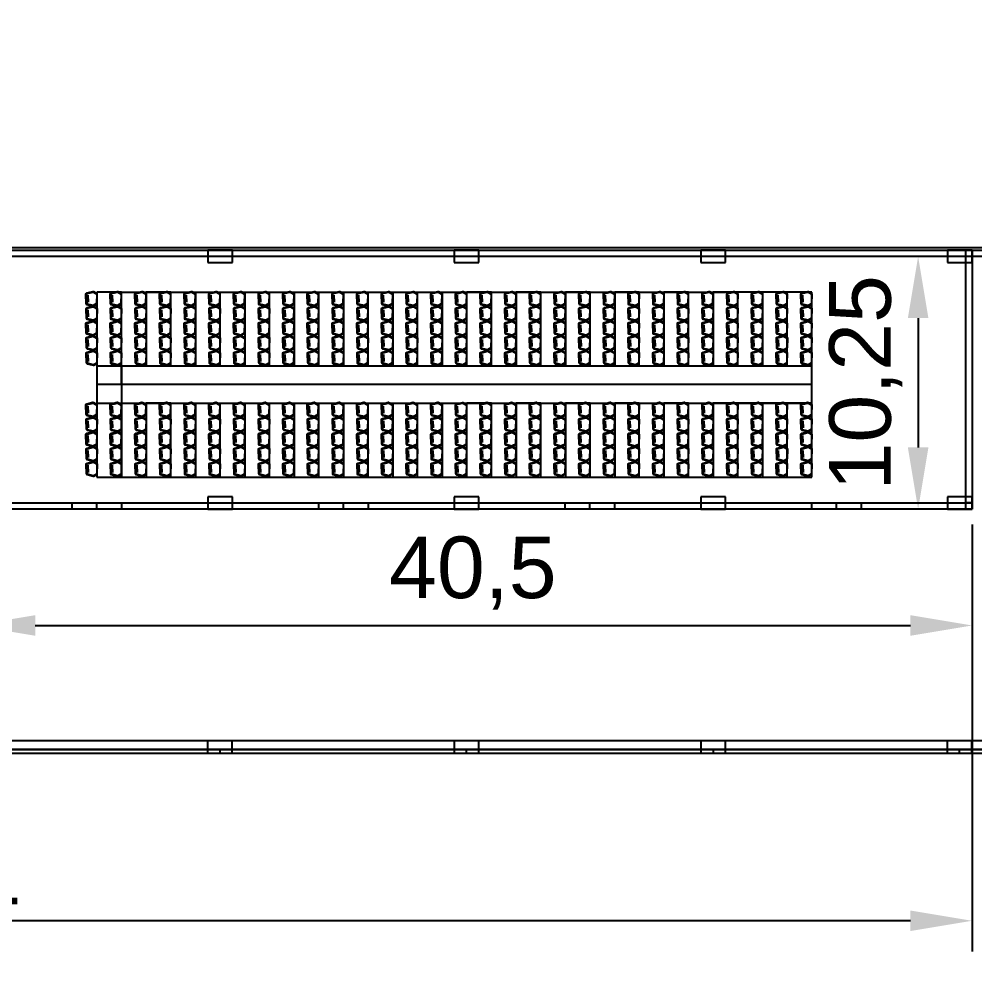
# Model space of a CAD drawing. Header units: millimetres. Extents: x 332 to 5606, y 276 to 1426.
# Drawn here: x 2833.74 to 2872.5, y 745.18 to 784.23 of the extents above; entities that cross this region are included whole.
import ezdxf

# ---------------------------------------------------------------- set-up
doc = ezdxf.new("R2010")
doc.units = ezdxf.units.MM
doc.styles.get("Standard").update_dxf_attribs({"font": 'arial.ttf'})
doc.dimstyles.new('ISO-25', dxfattribs={"dimtxt": 2.5, "dimasz": 2.5, "dimexe": 1.25, "dimexo": 0.625, "dimtad": 1, "dimtxsty": 'Standard', "dimcen": 2.5, "dimadec": 0, "dimazin": 0, "dimtfac": 1, "dimtmove": 0, "dimatfit": 3, "dimfxl": 1, "dimarcsym": 0})

# ---------------------------------------------------------------- blocks, each defined once
blk = doc.blocks.new('Cadeira-Auditório-P1')
blk.add_line((0, 0.085), (-0.186, 0.085))
for points in [[(-0.235, 0.048), (-0.297, -0.195, 0.19305), (-0.292, -0.232), (-0.235, -0.334, 0.271204), (-0.191, -0.36), (0, -0.36)], [(-0.206, 0.04), (-0.268, -0.203, 0.19305), (-0.266, -0.217), (-0.186, -0.36, 0.221086)], [(0, 0.085), (-0.186, 0.085, 0.342369), (-0.235, 0.048)], [(0, 0.055), (-0.186, 0.055, 0.342369), (-0.206, 0.04, 0.342369)], [(0, 0.085), (0.187, 0.085, -0.342369), (0.235, 0.048)], [(0, 0.055), (0.187, 0.055, -0.342369), (0.206, 0.04, -0.342369)], [(0.235, 0.048), (0.298, -0.195, -0.19305), (0.293, -0.232), (0.236, -0.334, -0.271204), (0.192, -0.36), (0, -0.36)], [(0.206, 0.04), (0.269, -0.203, -0.19305), (0.267, -0.217), (0.187, -0.36, -0.271204)]]:
    blk.add_lwpolyline(points, format="xyb")
for points in [[(-0.145, 0), (0.142, 0)], [(-0.008, 0), (-0.145, 0)]]:
    blk.add_lwpolyline(points)
blk = doc.blocks.new('*D106')
at = {"color": 0, "lineweight": -2, "transparency": 16777216}
for p, q in [((2791.642, 763.98), (2791.642, 757.446)), ((2831.772, 763.98), (2831.772, 757.446)), ((2794.142, 758.696), (2829.272, 758.696)), ((2856.804, 502.307), (2856.804, 504.807)), ((2855.846, 499.807), (2858.054, 499.807)), ((2856.804, 499.807), (2856.804, 496.807)), ((2855.846, 496.807), (2858.054, 496.807)), ((2856.804, 494.307), (2856.804, 491.807))]:
    blk.add_line(p, q, dxfattribs=at)
at = {"color": 0, "transparency": 16777216}
for points in [[(2794.142, 759.113), (2794.142, 758.279), (2791.642, 758.696)], [(2829.272, 759.113), (2829.272, 758.279), (2831.772, 758.696)]]:
    blk.add_solid(points, dxfattribs=at)
at = {"color": 0, "lineweight": 100, "transparency": 16777216}
for points in [[(2856.388, 502.307), (2857.221, 502.307), (2856.804, 499.807)], [(2856.388, 494.307), (2857.221, 494.307), (2856.804, 496.807)]]:
    blk.add_solid(points, dxfattribs=at)
at = {"layer": 'Defpoints', "color": 0, "transparency": 16777216}
for p in [(2791.642, 764.605), (2831.772, 764.605), (2831.772, 758.696)]:
    blk.add_point(p, dxfattribs=at)
at = {"layer": 'Defpoints', "color": 0, "lineweight": 100, "transparency": 16777216}
for p in [(2855.221, 499.807), (2855.221, 496.807), (2856.804, 496.807)]:
    blk.add_point(p, dxfattribs=at)
at = {"color": 0, "transparency": 16777216, "insert": (2811.707, 760.823), "char_height": 2.5, "attachment_point": 5}
blk.add_mtext('40,13', dxfattribs=at)
at = {"color": 0, "lineweight": 100, "transparency": 16777216, "insert": (2854.902, 498.307), "char_height": 2.5, "attachment_point": 5, "rotation": 90}
blk.add_mtext('3', dxfattribs=at)
blk = doc.blocks.new('*D110')
at = {"color": 0, "lineweight": -2, "transparency": 16777216}
for p, q in [((2791.392, 763.73), (2791.392, 746.402)), ((2872.392, 763.73), (2872.392, 746.402)), ((2869.892, 747.652), (2793.892, 747.652))]:
    blk.add_line(p, q, dxfattribs=at)
at = {"color": 0, "transparency": 16777216}
for points in [[(2793.892, 748.069), (2793.892, 747.236), (2791.392, 747.652)], [(2869.892, 748.069), (2869.892, 747.236), (2872.392, 747.652)]]:
    blk.add_solid(points, dxfattribs=at)
at = {"layer": 'Defpoints', "color": 0, "transparency": 16777216}
for p in [(2791.392, 764.355), (2872.392, 764.355), (2791.392, 747.652)]:
    blk.add_point(p, dxfattribs=at)
at = {"color": 0, "transparency": 16777216, "insert": (2831.892, 749.554), "char_height": 2.5, "attachment_point": 5}
blk.add_mtext('81', dxfattribs=at)
blk = doc.blocks.new('*D111')
at = {"color": 0, "lineweight": -2, "transparency": 16777216}
for p, q in [((2831.892, 763.73), (2831.892, 758.384)), ((2872.392, 763.73), (2872.392, 758.384)), ((2834.392, 759.634), (2869.892, 759.634))]:
    blk.add_line(p, q, dxfattribs=at)
at = {"color": 0, "transparency": 16777216}
for points in [[(2834.392, 760.051), (2834.392, 759.217), (2831.892, 759.634)], [(2869.892, 760.051), (2869.892, 759.217), (2872.392, 759.634)]]:
    blk.add_solid(points, dxfattribs=at)
at = {"layer": 'Defpoints', "color": 0, "transparency": 16777216}
for p in [(2831.892, 764.355), (2872.392, 764.355), (2872.392, 759.634)]:
    blk.add_point(p, dxfattribs=at)
at = {"color": 0, "transparency": 16777216, "insert": (2852.142, 761.761), "char_height": 2.5, "attachment_point": 5}
blk.add_mtext('40,5', dxfattribs=at)
blk = doc.blocks.new('*D125')
at = {"color": 0, "lineweight": -2, "transparency": 16777216}
for p, q in [((2871.767, 774.605), (2868.955, 774.605)), ((2870.205, 772.105), (2870.205, 766.855)), ((2871.767, 764.355), (2868.955, 764.355))]:
    blk.add_line(p, q, dxfattribs=at)
at = {"color": 0, "transparency": 16777216}
for points in [[(2869.788, 772.105), (2870.622, 772.105), (2870.205, 774.605)], [(2869.788, 766.855), (2870.622, 766.855), (2870.205, 764.355)]]:
    blk.add_solid(points, dxfattribs=at)
at = {"layer": 'Defpoints', "color": 0, "transparency": 16777216}
for p in [(2872.392, 774.605), (2870.205, 764.355), (2872.392, 764.355)]:
    blk.add_point(p, dxfattribs=at)
at = {"color": 0, "transparency": 16777216, "insert": (2868.078, 769.48), "char_height": 2.5, "attachment_point": 5, "rotation": 90}
blk.add_mtext('10,25', dxfattribs=at)

msp = doc.modelspace()

# ---------------------------------------------------------------- linework, layer by layer
at = {"color": 7, "true_color": 0xffffff}
for p, q in [((2891.885, 774.955), (2771.885, 774.955)), ((2891.885, 754.955), (2771.885, 754.955))]:
    msp.add_line(p, q, dxfattribs=at)
for p, q in [((2842.392, 774.855), (2841.392, 774.855)), ((2841.392, 774.855), (2841.392, 774.355)), ((2842.392, 774.355), (2842.392, 774.855)), ((2852.392, 774.855), (2851.392, 774.855)), ((2851.392, 774.855), (2851.392, 774.355)), ((2852.392, 774.355), (2852.392, 774.855)), ((2862.392, 774.855), (2861.392, 774.855)), ((2861.392, 774.855), (2861.392, 774.355)), ((2862.392, 774.355), (2862.392, 774.855)), ((2872.392, 774.855), (2871.392, 774.855)), ((2871.392, 774.855), (2871.392, 774.355)), ((2872.392, 774.355), (2872.392, 774.855)), ((2841.392, 774.355), (2842.392, 774.355)), ((2851.392, 774.355), (2852.392, 774.355)), ((2861.392, 774.355), (2862.392, 774.355)), ((2871.392, 774.355), (2872.392, 774.355)), ((2842.392, 764.855), (2841.392, 764.855)), ((2841.392, 764.855), (2841.392, 764.355)), ((2842.392, 764.355), (2842.392, 764.855)), ((2852.392, 764.855), (2851.392, 764.855)), ((2851.392, 764.855), (2851.392, 764.355)), ((2852.392, 764.355), (2852.392, 764.855)), ((2862.392, 764.855), (2861.392, 764.855)), ((2861.392, 764.855), (2861.392, 764.355)), ((2862.392, 764.355), (2862.392, 764.855)), ((2872.392, 764.855), (2871.392, 764.855)), ((2871.392, 764.855), (2871.392, 764.355)), ((2872.392, 764.355), (2872.392, 764.855)), ((2841.392, 764.355), (2842.392, 764.355)), ((2851.392, 764.355), (2852.392, 764.355)), ((2861.392, 764.355), (2862.392, 764.355)), ((2871.392, 764.355), (2872.392, 764.355)), ((2842.385, 754.955), (2841.385, 754.955)), ((2841.385, 754.955), (2841.385, 754.455)), ((2842.385, 754.455), (2842.385, 754.955)), ((2852.385, 754.955), (2851.385, 754.955)), ((2851.385, 754.955), (2851.385, 754.455)), ((2852.385, 754.455), (2852.385, 754.955)), ((2862.385, 754.955), (2861.385, 754.955)), ((2861.385, 754.955), (2861.385, 754.455)), ((2862.385, 754.455), (2862.385, 754.955)), ((2872.385, 754.955), (2871.385, 754.955)), ((2871.385, 754.955), (2871.385, 754.455)), ((2872.385, 754.455), (2872.385, 754.955)), ((2771.885, 754.605), (2891.885, 754.605)), ((2831.885, 754.605), (2841.885, 754.605)), ((2841.885, 754.605), (2841.885, 754.455)), ((2851.885, 754.455), (2851.885, 754.605)), ((2851.885, 754.605), (2861.885, 754.605)), ((2861.885, 754.605), (2861.885, 754.455)), ((2871.885, 754.455), (2871.885, 754.605)), ((2871.885, 754.605), (2881.885, 754.605)), ((2771.735, 754.455), (2892.035, 754.455)), ((2841.385, 754.455), (2842.385, 754.455)), ((2841.885, 754.455), (2851.885, 754.455)), ((2851.385, 754.455), (2852.385, 754.455)), ((2861.385, 754.455), (2862.385, 754.455)), ((2861.885, 754.455), (2871.885, 754.455)), ((2871.385, 754.455), (2872.385, 754.455))]:
    msp.add_line(p, q)
at = {"color": 1}
for p, q in [((2872.142, 764.355), (2872.142, 774.855)), ((2872.392, 774.855), (2872.392, 764.355)), ((2881.392, 774.605), (2774.735, 774.605)), ((2791.392, 764.605), (2872.392, 764.605)), ((2872.392, 764.355), (2831.392, 764.355)), ((2872.392, 764.605), (2872.142, 764.605))]:
    msp.add_line(p, q, dxfattribs=at)
at = {"color": 3}
for p, q in [((2837.896, 773.156), (2836.896, 773.156)), ((2836.896, 773.156), (2836.896, 770.156)), ((2837.896, 770.156), (2837.896, 773.156)), ((2837.896, 773.156), (2862.396, 773.156)), ((2839.896, 773.156), (2838.896, 773.156)), ((2838.896, 773.156), (2838.896, 770.156)), ((2839.896, 770.156), (2839.896, 773.156)), ((2840.896, 773.156), (2840.896, 770.156)), ((2841.896, 770.156), (2841.896, 773.156)), ((2842.896, 773.156), (2842.896, 770.156)), ((2843.896, 770.156), (2843.896, 773.156)), ((2844.896, 773.156), (2844.896, 770.156)), ((2845.896, 770.156), (2845.896, 773.156)), ((2846.896, 773.156), (2846.896, 770.156)), ((2847.896, 770.156), (2847.896, 773.156)), ((2848.896, 773.156), (2848.896, 770.156)), ((2849.896, 770.156), (2849.896, 773.156)), ((2850.896, 773.156), (2850.896, 770.156)), ((2852.896, 773.156), (2851.896, 773.156)), ((2851.896, 770.156), (2851.896, 773.156)), ((2852.896, 770.156), (2852.896, 773.156)), ((2854.896, 773.156), (2853.896, 773.156)), ((2853.896, 773.156), (2853.896, 770.156)), ((2854.896, 770.156), (2854.896, 773.156)), ((2856.896, 773.156), (2855.896, 773.156)), ((2855.896, 773.156), (2855.896, 770.156)), ((2856.896, 770.156), (2856.896, 773.156)), ((2858.896, 773.156), (2857.896, 773.156)), ((2857.896, 773.156), (2857.896, 770.156)), ((2858.896, 770.156), (2858.896, 773.156)), ((2860.896, 773.156), (2859.896, 773.156)), ((2859.896, 773.156), (2859.896, 770.156)), ((2860.896, 770.156), (2860.896, 773.156)), ((2862.896, 773.156), (2861.896, 773.156)), ((2861.896, 773.156), (2861.896, 770.156)), ((2865.896, 773.156), (2862.396, 773.156)), ((2862.896, 770.156), (2862.896, 773.156)), ((2864.896, 773.156), (2863.896, 773.156)), ((2863.896, 773.156), (2863.896, 770.156)), ((2864.896, 770.156), (2864.896, 773.156)), ((2865.896, 770.156), (2865.896, 773.156)), ((2865.896, 770.156), (2836.896, 770.156)), ((2836.896, 770.156), (2836.896, 769.406)), ((2837.896, 769.406), (2837.896, 770.156)), ((2837.896, 770.156), (2837.896, 768.656)), ((2853.896, 770.156), (2852.896, 770.156)), ((2855.896, 770.156), (2854.896, 770.156)), ((2857.896, 770.156), (2856.896, 770.156)), ((2859.896, 770.156), (2858.896, 770.156)), ((2861.896, 770.156), (2860.896, 770.156)), ((2863.896, 770.156), (2862.896, 770.156)), ((2865.896, 770.156), (2864.896, 770.156)), ((2865.896, 769.406), (2865.896, 770.156)), ((2865.896, 769.406), (2836.896, 769.406)), ((2836.896, 769.406), (2836.896, 768.656)), ((2837.896, 769.406), (2837.896, 768.656)), ((2865.896, 768.656), (2865.896, 769.406)), ((2836.896, 768.656), (2862.396, 768.656)), ((2836.896, 768.656), (2836.896, 765.656)), ((2837.896, 768.656), (2837.896, 765.656)), ((2837.896, 768.656), (2865.896, 768.656)), ((2837.896, 765.656), (2837.896, 768.656)), ((2838.896, 768.656), (2838.896, 765.656)), ((2839.896, 768.656), (2838.896, 768.656)), ((2838.896, 768.656), (2838.896, 765.656)), ((2839.896, 765.656), (2839.896, 768.656)), ((2839.896, 765.656), (2839.896, 768.656)), ((2840.896, 768.656), (2840.896, 765.656)), ((2840.896, 768.656), (2840.896, 765.656)), ((2841.896, 765.656), (2841.896, 768.656)), ((2841.896, 765.656), (2841.896, 768.656)), ((2842.896, 768.656), (2842.896, 765.656)), ((2842.896, 768.656), (2842.896, 765.656)), ((2843.896, 765.656), (2843.896, 768.656)), ((2843.896, 765.656), (2843.896, 768.656)), ((2844.896, 768.656), (2844.896, 765.656)), ((2844.896, 768.656), (2844.896, 765.656)), ((2845.896, 765.656), (2845.896, 768.656)), ((2845.896, 765.656), (2845.896, 768.656)), ((2846.896, 768.656), (2846.896, 765.656)), ((2846.896, 768.656), (2846.896, 765.656)), ((2847.896, 765.656), (2847.896, 768.656)), ((2847.896, 765.656), (2847.896, 768.656)), ((2848.896, 768.656), (2848.896, 765.656)), ((2848.896, 768.656), (2848.896, 765.656)), ((2849.896, 765.656), (2849.896, 768.656)), ((2849.896, 765.656), (2849.896, 768.656)), ((2850.896, 768.656), (2850.896, 765.656)), ((2850.896, 768.656), (2850.896, 765.656)), ((2851.896, 765.656), (2851.896, 768.656)), ((2852.896, 768.656), (2851.896, 768.656)), ((2851.896, 765.656), (2851.896, 768.656)), ((2852.896, 765.656), (2852.896, 768.656)), ((2852.896, 765.656), (2852.896, 768.656)), ((2853.896, 768.656), (2853.896, 765.656)), ((2854.896, 768.656), (2853.896, 768.656)), ((2853.896, 768.656), (2853.896, 765.656)), ((2854.896, 765.656), (2854.896, 768.656)), ((2854.896, 765.656), (2854.896, 768.656)), ((2855.896, 768.656), (2855.896, 765.656)), ((2856.896, 768.656), (2855.896, 768.656)), ((2855.896, 768.656), (2855.896, 765.656)), ((2856.896, 765.656), (2856.896, 768.656)), ((2856.896, 765.656), (2856.896, 768.656)), ((2857.896, 768.656), (2857.896, 765.656)), ((2858.896, 768.656), (2857.896, 768.656)), ((2857.896, 768.656), (2857.896, 765.656)), ((2858.896, 765.656), (2858.896, 768.656)), ((2858.896, 765.656), (2858.896, 768.656)), ((2859.896, 768.656), (2859.896, 765.656)), ((2860.896, 768.656), (2859.896, 768.656)), ((2859.896, 768.656), (2859.896, 765.656)), ((2860.896, 765.656), (2860.896, 768.656)), ((2860.896, 765.656), (2860.896, 768.656)), ((2861.896, 768.656), (2861.896, 765.656)), ((2862.896, 768.656), (2861.896, 768.656)), ((2861.896, 768.656), (2861.896, 765.656)), ((2865.896, 768.656), (2862.396, 768.656)), ((2862.896, 765.656), (2862.896, 768.656)), ((2862.896, 765.656), (2862.896, 768.656)), ((2863.896, 768.656), (2863.896, 765.656)), ((2864.896, 768.656), (2863.896, 768.656)), ((2863.896, 768.656), (2863.896, 765.656)), ((2864.896, 765.656), (2864.896, 768.656)), ((2864.896, 765.656), (2864.896, 768.656)), ((2865.896, 765.656), (2865.896, 768.656)), ((2865.896, 765.656), (2865.896, 768.656)), ((2836.896, 765.656), (2837.896, 765.656)), ((2837.896, 765.656), (2862.396, 765.656)), ((2862.396, 765.656), (2865.896, 765.656)), ((2835.892, 764.355), (2835.892, 764.605)), ((2835.892, 764.605), (2836.892, 764.605)), ((2836.892, 764.355), (2835.892, 764.355)), ((2836.892, 764.355), (2836.892, 764.605)), ((2836.892, 764.605), (2837.892, 764.605)), ((2837.892, 764.355), (2836.892, 764.355)), ((2837.892, 764.605), (2837.892, 764.355)), ((2845.892, 764.355), (2845.892, 764.605)), ((2845.892, 764.605), (2846.892, 764.605)), ((2846.892, 764.355), (2845.892, 764.355)), ((2846.892, 764.355), (2846.892, 764.605)), ((2846.892, 764.605), (2847.892, 764.605)), ((2847.892, 764.355), (2846.892, 764.355)), ((2847.892, 764.605), (2847.892, 764.355)), ((2855.892, 764.355), (2855.892, 764.605)), ((2855.892, 764.605), (2856.892, 764.605)), ((2856.892, 764.355), (2855.892, 764.355)), ((2856.892, 764.355), (2856.892, 764.605)), ((2856.892, 764.605), (2857.892, 764.605)), ((2857.892, 764.355), (2856.892, 764.355)), ((2857.892, 764.605), (2857.892, 764.355)), ((2865.892, 764.355), (2865.892, 764.605)), ((2865.892, 764.605), (2866.892, 764.605)), ((2866.892, 764.355), (2865.892, 764.355)), ((2866.892, 764.355), (2866.892, 764.605)), ((2866.892, 764.605), (2867.892, 764.605)), ((2867.892, 764.355), (2866.892, 764.355)), ((2867.892, 764.605), (2867.892, 764.355))]:
    msp.add_line(p, q, dxfattribs=at)
at = {"color": 1, "lineweight": -3}
for points in [[(2771.885, 794.855), (2891.885, 794.855), (2891.885, 774.605), (2771.885, 774.605)], [(2771.885, 774.855), (2891.885, 774.855), (2891.885, 754.605), (2771.885, 754.605)]]:
    msp.add_lwpolyline(points, close=True, dxfattribs=at)

# ---------------------------------------------------------------- block references
at = {"color": 3, "rotation": 89.99999999999999}
for p in [(2836.536, 772.891), (2837.521, 772.891), (2838.524, 772.891), (2839.522, 772.891), (2840.522, 772.891), (2841.523, 772.891), (2842.523, 772.891), (2843.528, 772.891), (2844.518, 772.891), (2845.514, 772.891), (2846.524, 772.891), (2847.525, 772.891), (2848.523, 772.891), (2849.524, 772.891), (2850.526, 772.891), (2851.523, 772.887), (2852.525, 772.891), (2853.525, 772.891), (2854.523, 772.891), (2855.524, 772.891), (2856.525, 772.891), (2857.523, 772.891), (2858.524, 772.891), (2859.525, 772.891), (2860.523, 772.891), (2861.524, 772.891), (2862.527, 772.891), (2863.528, 772.891), (2864.532, 772.891), (2865.531, 772.891), (2836.541, 772.296), (2837.526, 772.296), (2838.529, 772.296), (2839.527, 772.296), (2840.527, 772.296), (2841.528, 772.296), (2842.529, 772.296), (2843.533, 772.296), (2844.524, 772.296), (2845.519, 772.296), (2846.53, 772.296), (2847.53, 772.296), (2848.528, 772.296), (2849.53, 772.296), (2850.531, 772.296), (2851.528, 772.293), (2852.53, 772.296), (2853.53, 772.296), (2854.528, 772.296), (2855.53, 772.296), (2856.53, 772.296), (2857.529, 772.296), (2858.529, 772.296), (2859.53, 772.296), (2860.528, 772.296), (2861.53, 772.296), (2862.532, 772.296), (2863.533, 772.296), (2864.538, 772.296), (2865.536, 772.296), (2836.536, 771.696), (2837.521, 771.696), (2838.524, 771.696), (2839.522, 771.696), (2840.522, 771.696), (2841.523, 771.696), (2842.523, 771.696), (2843.528, 771.696), (2844.518, 771.696), (2845.514, 771.696), (2846.524, 771.696), (2847.525, 771.696), (2848.523, 771.696), (2849.524, 771.696), (2850.526, 771.696), (2851.523, 771.693), (2852.525, 771.696), (2853.525, 771.696), (2854.523, 771.696), (2855.524, 771.696), (2856.525, 771.696), (2857.523, 771.696), (2858.524, 771.696), (2859.525, 771.696), (2860.523, 771.696), (2861.524, 771.696), (2862.527, 771.696), (2863.528, 771.696), (2864.532, 771.696), (2865.531, 771.696), (2836.544, 771.097), (2837.529, 771.097), (2838.532, 771.097), (2839.529, 771.097), (2840.529, 771.097), (2841.53, 771.097), (2842.531, 771.097), (2843.536, 771.097), (2844.526, 771.097), (2845.521, 771.097), (2846.532, 771.097), (2847.533, 771.097), (2848.531, 771.097), (2849.532, 771.097), (2850.534, 771.097), (2851.53, 771.093), (2852.532, 771.097), (2853.533, 771.097), (2854.531, 771.097), (2855.532, 771.097), (2856.533, 771.097), (2857.531, 771.097), (2858.532, 771.097), (2859.533, 771.097), (2860.531, 771.097), (2861.532, 771.097), (2862.535, 771.097), (2863.535, 771.097), (2864.54, 771.097), (2865.539, 771.097), (2836.541, 770.49), (2837.527, 770.49), (2838.529, 770.49), (2839.527, 770.49), (2840.527, 770.49), (2841.528, 770.49), (2842.529, 770.49), (2843.533, 770.49), (2844.524, 770.49), (2845.519, 770.49), (2846.53, 770.49), (2847.53, 770.49), (2848.528, 770.49), (2849.53, 770.49), (2850.531, 770.49), (2851.528, 770.487), (2852.53, 770.49), (2853.531, 770.49), (2854.528, 770.49), (2855.53, 770.49), (2856.53, 770.49), (2857.529, 770.49), (2858.53, 770.49), (2859.531, 770.49), (2860.528, 770.49), (2861.53, 770.49), (2862.533, 770.49), (2863.533, 770.49), (2864.538, 770.49), (2865.536, 770.49), (2836.536, 768.391), (2837.521, 768.391), (2838.524, 768.391), (2839.522, 768.391), (2840.522, 768.391), (2841.523, 768.391), (2842.523, 768.391), (2843.528, 768.391), (2844.518, 768.391), (2845.514, 768.391), (2846.524, 768.391), (2847.525, 768.391), (2848.523, 768.391), (2849.524, 768.391), (2850.526, 768.391), (2851.523, 768.387), (2852.525, 768.391), (2853.525, 768.391), (2854.523, 768.391), (2855.524, 768.391), (2856.525, 768.391), (2857.523, 768.391), (2858.524, 768.391), (2859.525, 768.391), (2860.523, 768.391), (2861.524, 768.391), (2862.527, 768.391), (2863.528, 768.391), (2864.532, 768.391), (2865.531, 768.391), (2836.541, 767.796), (2837.526, 767.796), (2838.529, 767.796), (2839.527, 767.796), (2840.527, 767.796), (2841.528, 767.796), (2842.529, 767.796), (2843.533, 767.796), (2844.524, 767.796), (2845.519, 767.796), (2846.53, 767.796), (2847.53, 767.796), (2848.528, 767.796), (2849.53, 767.796), (2850.531, 767.796), (2851.528, 767.793), (2852.53, 767.796), (2853.53, 767.796), (2854.528, 767.796), (2855.53, 767.796), (2856.53, 767.796), (2857.529, 767.796), (2858.529, 767.796), (2859.53, 767.796), (2860.528, 767.796), (2861.53, 767.796), (2862.532, 767.796), (2863.533, 767.796), (2864.538, 767.796), (2865.536, 767.796), (2836.536, 767.196), (2837.521, 767.196), (2838.524, 767.196), (2839.522, 767.196), (2840.522, 767.196), (2841.523, 767.196), (2842.523, 767.196), (2843.528, 767.196), (2844.518, 767.196), (2845.514, 767.196), (2846.524, 767.196), (2847.525, 767.196), (2848.523, 767.196), (2849.524, 767.196), (2850.526, 767.196), (2851.523, 767.193), (2852.525, 767.196), (2853.525, 767.196), (2854.523, 767.196), (2855.524, 767.196), (2856.525, 767.196), (2857.523, 767.196), (2858.524, 767.196), (2859.525, 767.196), (2860.523, 767.196), (2861.524, 767.196), (2862.527, 767.196), (2863.528, 767.196), (2864.532, 767.196), (2865.531, 767.196), (2836.544, 766.597), (2837.529, 766.597), (2838.532, 766.597), (2839.529, 766.597), (2840.529, 766.597), (2841.53, 766.597), (2842.531, 766.597), (2843.536, 766.597), (2844.526, 766.597), (2845.521, 766.597), (2846.532, 766.597), (2847.533, 766.597), (2848.531, 766.597), (2849.532, 766.597), (2850.534, 766.597), (2851.531, 766.593), (2852.532, 766.597), (2853.533, 766.597), (2854.531, 766.597), (2855.532, 766.597), (2856.533, 766.597), (2857.531, 766.597), (2858.532, 766.597), (2859.533, 766.597), (2860.531, 766.597), (2861.532, 766.597), (2862.535, 766.597), (2863.535, 766.597), (2864.54, 766.597), (2865.539, 766.597), (2836.541, 765.99), (2837.527, 765.99), (2838.529, 765.99), (2839.527, 765.99), (2840.527, 765.99), (2841.528, 765.99), (2842.529, 765.99), (2843.533, 765.99), (2844.524, 765.99), (2845.519, 765.99), (2846.53, 765.99), (2847.53, 765.99), (2848.528, 765.99), (2849.53, 765.99), (2850.531, 765.99), (2851.528, 765.987), (2852.53, 765.99), (2853.531, 765.99), (2854.528, 765.99), (2855.53, 765.99), (2856.53, 765.99), (2857.529, 765.99), (2858.53, 765.99), (2859.531, 765.99), (2860.528, 765.99), (2861.53, 765.99), (2862.533, 765.99), (2863.533, 765.99), (2864.538, 765.99), (2865.536, 765.99)]:
    msp.add_blockref('Cadeira-Auditório-P1', p, dxfattribs=at)

# ---------------------------------------------------------------- dimensions: what is measured, and where the dimension line sits
at = {"color": 5}
dim = msp.add_linear_dim(base=(2870.205, 764.355), p1=(2872.392, 774.605), p2=(2872.392, 764.355), angle=90, dimstyle='ISO-25', dxfattribs=at)
dim.commit()
dim.dimension.update_dxf_attribs({"geometry": '*D125', "text_midpoint": (2868.078, 769.48)})
at = {"color": 3}
for base, p1, p2, picture, middle in [((2791.392, 747.652), (2872.392, 764.355), (2791.392, 764.355), '*D110', (2831.892, 749.554)), ((2831.772, 758.696), (2791.642, 764.605), (2831.772, 764.605), '*D106', (2811.707, 760.823)), ((2872.392, 759.634), (2831.892, 764.355), (2872.392, 764.355), '*D111', (2852.142, 761.761))]:
    dim = msp.add_linear_dim(base=base, p1=p1, p2=p2, dimstyle='ISO-25', dxfattribs=at)
    dim.commit()
    dim.dimension.update_dxf_attribs({"geometry": picture, "text_midpoint": middle})
at = {"color": 3, "lineweight": 100}
dim = msp.add_aligned_dim(p1=(2855.221, 499.807), p2=(2855.221, 496.807), distance=1.583, dimstyle='ISO-25', dxfattribs=at)
dim.commit()
dim.dimension.update_dxf_attribs({"geometry": '*D106', "text_midpoint": (2854.902, 498.307)})

doc.saveas('drawing.dxf')
